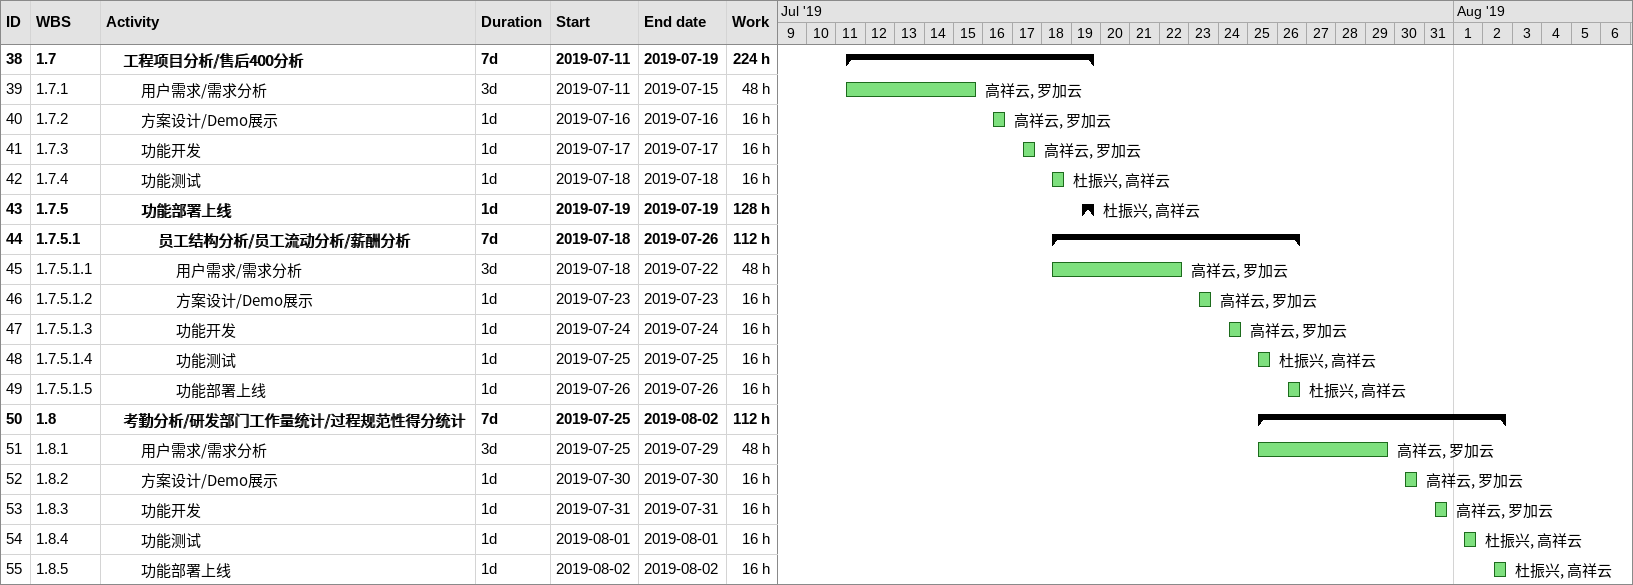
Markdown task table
| ID | WBS | Task | Duration | Start | Finish | Resources | Work (h) |
|---|---|---|---|---|---|---|---|
| 38 | 1.7 | **工程项目分析/售后400分析** | 7d | 2019-07-11 | 2019-07-19 |  | 224 |
| 39 | 1.7.1 | 用户需求/需求分析 | 3d | 2019-07-11 | 2019-07-15 | 高祥云, 罗加云 | 48 |
| 40 | 1.7.2 | 方案设计/Demo展示 | 1d | 2019-07-16 | 2019-07-16 | 高祥云, 罗加云 | 16 |
| 41 | 1.7.3 | 功能开发 | 1d | 2019-07-17 | 2019-07-17 | 高祥云, 罗加云 | 16 |
| 42 | 1.7.4 | 功能测试 | 1d | 2019-07-18 | 2019-07-18 | 杜振兴, 高祥云 | 16 |
| 43 | 1.7.5 | **功能部署上线** | 1d | 2019-07-19 | 2019-07-19 | 杜振兴, 高祥云 | 128 |
| 44 | 1.7.5.1 | **员工结构分析/员工流动分析/薪酬分析** | 7d | 2019-07-18 | 2019-07-26 |  | 112 |
| 45 | 1.7.5.1.1 | 用户需求/需求分析 | 3d | 2019-07-18 | 2019-07-22 | 高祥云, 罗加云 | 48 |
| 46 | 1.7.5.1.2 | 方案设计/Demo展示 | 1d | 2019-07-23 | 2019-07-23 | 高祥云, 罗加云 | 16 |
| 47 | 1.7.5.1.3 | 功能开发 | 1d | 2019-07-24 | 2019-07-24 | 高祥云, 罗加云 | 16 |
| 48 | 1.7.5.1.4 | 功能测试 | 1d | 2019-07-25 | 2019-07-25 | 杜振兴, 高祥云 | 16 |
| 49 | 1.7.5.1.5 | 功能部署上线 | 1d | 2019-07-26 | 2019-07-26 | 杜振兴, 高祥云 | 16 |
| 50 | 1.8 | **考勤分析/研发部门工作量统计/过程规范性得分统计** | 7d | 2019-07-25 | 2019-08-02 |  | 112 |
| 51 | 1.8.1 | 用户需求/需求分析 | 3d | 2019-07-25 | 2019-07-29 | 高祥云, 罗加云 | 48 |
| 52 | 1.8.2 | 方案设计/Demo展示 | 1d | 2019-07-30 | 2019-07-30 | 高祥云, 罗加云 | 16 |
| 53 | 1.8.3 | 功能开发 | 1d | 2019-07-31 | 2019-07-31 | 高祥云, 罗加云 | 16 |
| 54 | 1.8.4 | 功能测试 | 1d | 2019-08-01 | 2019-08-01 | 杜振兴, 高祥云 | 16 |
| 55 | 1.8.5 | 功能部署上线 | 1d | 2019-08-02 | 2019-08-02 | 杜振兴, 高祥云 | 16 |
